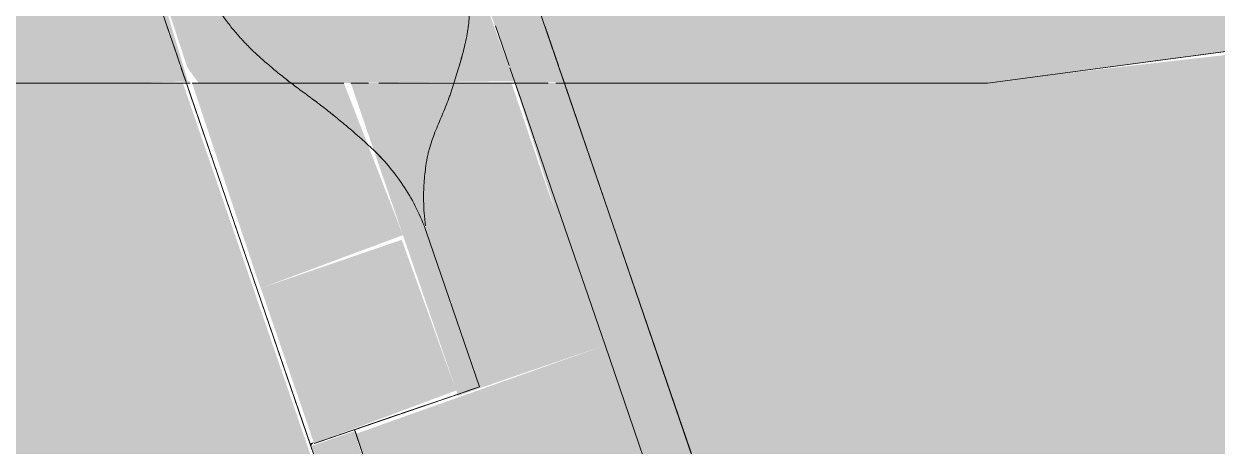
# Model space of a CAD drawing. Header units: millimetres. Extents: x 63432 to 177405, y -1987 to 27578.
# Drawn here: x 163028.22 to 163076.96, y 8811.97 to 8829.22 of the extents above; entities that cross this region are included whole.
import ezdxf

# ---------------------------------------------------------------- set-up
doc = ezdxf.new("R2010")
doc.units = ezdxf.units.MM
doc.layers.add('A-WALL-PATT', color=7, linetype='Continuous', lineweight=9)
for name, color, linetype, lineweight, true_color in [('I-FURN-16', 7, 'Continuous', 9, 0xd1b79e), ('I-FURN-19', 7, 'Continuous', 9, 0x242424), ('I-FURN-20', 7, 'Continuous', 9, 0x3a3a3a), ('I-FURN-21', 7, 'Continuous', 9, 0x666666), ('I-FURN-24', 7, 'Continuous', 9, 0x1e1e1e), ('I-FURN-26', 7, 'Continuous', 9, 0x2d2d2d), ('I-FURN-28', 7, 'Continuous', 9, 0x1a1a1a), ('I-FURN-30', 7, 'Continuous', 9, 0x4c4c4c), ('I-FURN-35', 7, 'Continuous', 9, 0x171717), ('I-FURN-39', 7, 'Continuous', 9, 0x151515), ('I-FURN-6', 7, 'Continuous', 9, 0xc0c0c0), ('I-FURN-61', 7, 'Continuous', 9, 0xcabbac), ('I-FURN-62', 7, 'Continuous', 9, 0x8b8b8b)]:
    doc.layers.add(name, color=color, linetype=linetype, lineweight=lineweight, true_color=true_color)
doc.layers.add('I-FURN-17', color=7, linetype='Continuous', lineweight=9, true_color=0x111111, transparency=0.7)

# ---------------------------------------------------------------- blocks, each defined once
blk = doc.blocks.new('Chair - Tablet Arm - Chair - Tablet Arm-V78-Развертка 3_12-6')
at = {"layer": 'I-FURN-17'}
h = blk.add_hatch(color=256, dxfattribs=at)
h.paths.add_polyline_path([(-80976.841, 8450), (-80976.135, 8450), (-81105.323, 8826.8), (-81107.355, 8826.8), (-81105.677, 8821.55), (-81102.304, 8812.132), (-80978.144, 8450)])
h.paths.add_polyline_path([(-81115.982, 8832.447), (-81112.157, 8836.168), (-81112.035, 8837.109), (-81112.188, 8838.407), (-81113.123, 8839.5), (-81120.404, 8839.5), (-81121.068, 8837.606), (-81121.214, 8835.208), (-81120.579, 8832.787), (-81119.639, 8832.657), (-81116.909, 8832.501)])
h.paths.add_polyline_path([(-81127.458, 8852.2), (-81114.032, 8852.2), (-81175.226, 9030.683), (-81187.239, 9026.564), (-81127.516, 8852.37)])
for points in [[(-81088.041, 8826.8), (-81073.906, 8828.688), (-81062.392, 8832.879), (-81051.306, 8840.171), (-81042.056, 8850.072), (-81035.565, 8861.314), (-81031.759, 8874.026), (-81044.299, 8876.122), (-81047.226, 8866.344), (-81052.386, 8857.406), (-81060.309, 8849.347), (-81068.092, 8844.228), (-81077.79, 8840.698), (-81080.3, 8840.251), (-81080.3, 8839.5), (-81088.041, 8839.309), (-81088.041, 8827.253)], [(-81107.213, 8826.8), (-81105.335, 8826.833), (-81109.678, 8839.5), (-81111.698, 8839.266), (-81110.691, 8836.486), (-81107.355, 8826.8)], [(-81109.669, 8814.034), (-81103.662, 8816.093), (-81106.007, 8822.442), (-81111.863, 8820.434), (-81109.687, 8814.088)], [(-81115.543, 8812.08), (-81109.741, 8814.246), (-81111.965, 8820.399), (-81117.719, 8818.426), (-81115.561, 8812.132)], [(-80989.561, 8450), (-80978.144, 8450), (-81103.662, 8816.093), (-81113.838, 8812.478), (-80999.657, 8479.447)], [(-81115.676, 8811.974), (-81115.561, 8812.132), (-81115.709, 8812.08)], [(-80989.561, 8450), (-81113.913, 8812.579), (-81115.676, 8811.974), (-80991.547, 8450), (-80990.847, 8450)]]:
    blk.add_hatch(color=256, dxfattribs=at).paths.add_polyline_path(points)
h = blk.add_hatch(color=256, dxfattribs=at)
h.paths.add_polyline_path([(-81122.981, 8826.8), (-81120.695, 8826.863), (-81124.356, 8839.031), (-81124.496, 8839.5), (-81315.015, 8839.231), (-81316.609, 8834.517), (-81319.241, 8826.8), (-81157.593, 8826.8)])
h.paths.add_polyline_path([(-81105.323, 8826.8), (-81088.041, 8826.8), (-81088.041, 8839.5), (-81109.598, 8839.269), (-81105.335, 8826.833)])
h = blk.add_hatch(color=256, dxfattribs=at)
h.paths.add_polyline_path([(-81114.046, 8826.8), (-81107.378, 8826.874), (-81109.433, 8832.533), (-81111.727, 8837.81), (-81111.759, 8836.12), (-81112.53, 8835.166), (-81114.608, 8833.117), (-81115.982, 8832.447), (-81114.063, 8826.85)])
h.paths.add_polyline_path([(-81113.529, 8834.015), (-81113.076, 8834.563), (-81113.526, 8834.02)])
h.paths.add_polyline_path([(-81112.401, 8835.584), (-81111.824, 8836.319), (-81112.096, 8836.264), (-81112.296, 8835.836)])
h = blk.add_hatch(color=256, dxfattribs=at)
h.paths.add_polyline_path([(-81111.863, 8820.434), (-81106.007, 8822.442), (-81107.484, 8826.8), (-81114.046, 8826.8), (-81111.916, 8820.588)])
h.paths.add_polyline_path([(-81112.058, 8836.405), (-81111.988, 8837.259), (-81112.05, 8836.672)])
h = blk.add_hatch(color=256, dxfattribs=at)
h.paths.add_polyline_path([(-81120.675, 8826.8), (-81120.623, 8826.862), (-81120.695, 8826.863)])
h.paths.add_polyline_path([(-81118.476, 8832.182), (-81117.391, 8832.525), (-81119.639, 8832.451), (-81118.515, 8832.186)])
h.paths.add_polyline_path([(-81122.517, 8832.737), (-81123.517, 8835.263), (-81122.53, 8832.768)])
h.paths.add_polyline_path([(-81122.064, 8833.628), (-81122.919, 8834.862), (-81122.828, 8834.304), (-81122.08, 8833.642)])
h = blk.add_hatch(color=256, dxfattribs=at)
h.paths.add_polyline_path([(-81114.046, 8826.8), (-81115.982, 8832.447), (-81118.792, 8832.149), (-81120.623, 8832.3), (-81121.008, 8832.607), (-81121.893, 8833.045), (-81122.831, 8833.851), (-81120.719, 8827.429), (-81120.26, 8826.8), (-81114.329, 8826.8)])
h.paths.add_polyline_path([(-81120.78, 8832.722), (-81121.074, 8832.916), (-81121.789, 8833.001), (-81121.454, 8832.761), (-81120.991, 8832.735)])
h = blk.add_hatch(color=256, dxfattribs=at)
h.paths.add_polyline_path([(-81117.719, 8818.426), (-81111.916, 8820.588), (-81114.329, 8826.8), (-81120.528, 8826.8), (-81117.866, 8818.824)])
h.paths.add_polyline_path([(-81120.807, 8832.803), (-81121.074, 8832.963), (-81120.991, 8832.881)])
at = {"layer": 'I-FURN-19'}
for p, q in [((-81121.115, 8827.838), (-81121.547, 8829.099)), ((-81105.567, 8827.511), (-81106.126, 8829.141)), ((-81120.78, 8826.863), (-81120.966, 8827.404)), ((-81105.335, 8826.833), (-81105.535, 8827.416)), ((-81108.788, 8814.396), (-81110.964, 8820.742)), ((-81109.687, 8814.088), (-81111.982, 8813.301)), ((-81108.788, 8814.396), (-81109.687, 8814.088)), ((-81112.294, 8813.194), (-81113.966, 8812.621)), ((-81112.004, 8813.294), (-81112.294, 8813.194))]:
    blk.add_line(p, q, dxfattribs=at)
for points in [[(-81115.023, 8825.7), (-81115.184, 8825.827), (-81115.507, 8826.074), (-81115.99, 8826.428), (-81116.304, 8826.66), (-81116.457, 8826.778)], [(-81111.846, 8822.529), (-81112.204, 8823.082), (-81112.627, 8823.592), (-81113.107, 8824.062)], [(-81110.964, 8820.742), (-81111.193, 8821.381), (-81111.487, 8821.976), (-81111.846, 8822.529)]]:
    blk.add_open_spline(points, degree=3, dxfattribs=at)
blk.add_open_spline([(-81113.107, 8824.062), (-81113.421, 8824.355), (-81113.898, 8824.779), (-81114.541, 8825.314), (-81114.862, 8825.574), (-81115.023, 8825.7)], degree=3, knots=[-1, -1, -1, -1, -0.9, -0.85, -0.8, -0.8, -0.8, -0.8], dxfattribs=at)
at = {"layer": 'I-FURN-20'}
for p, q in [((-81121.547, 8829.099), (-81121.115, 8827.838)), ((-81088.041, 8826.8), (-81073.984, 8828.66)), ((-81120.966, 8827.404), (-81120.78, 8826.863)), ((-81319.272, 8826.8), (-81120.675, 8826.8)), ((-81105.323, 8826.8), (-81088.041, 8826.8)), ((-81114.002, 8812.609), (-81115.337, 8812.151)), ((-81115.344, 8812.148), (-81115.543, 8812.08)), ((-81113.873, 8812.579), (-80983.707, 8432.928))]:
    blk.add_line(p, q, dxfattribs=at)
at = {"layer": 'I-FURN-21'}
for p, q in [((-80971.752, 8437.217), (-81105.335, 8826.833)), ((-81115.676, 8811.974), (-80985.717, 8432.928))]:
    blk.add_line(p, q, dxfattribs=at)
at = {"layer": 'I-FURN-24'}
for p, q in [((-81107.213, 8826.8), (-81105.988, 8826.8)), ((-81105.677, 8826.8), (-81105.323, 8826.8)), ((-81112.07, 8813.271), (-81108.788, 8814.396)), ((-81113.896, 8812.645), (-81112.094, 8813.263))]:
    blk.add_line(p, q, dxfattribs=at)
at = {"layer": 'I-FURN-26'}
for p, q in [((-81088.041, 8826.8), (-81073.984, 8828.66)), ((-81319.272, 8826.8), (-81120.675, 8826.8)), ((-81105.323, 8826.8), (-81088.041, 8826.8)), ((-80973.762, 8437.217), (-81103.662, 8816.093)), ((-81115.337, 8812.151), (-81114.002, 8812.609)), ((-81115.543, 8812.08), (-81115.344, 8812.148))]:
    blk.add_line(p, q, dxfattribs=at)
blk.add_open_spline([(-81109.81, 8826.881), (-81109.829, 8826.822), (-81109.866, 8826.705), (-81109.902, 8826.588), (-81109.92, 8826.53)], degree=3, dxfattribs=at)
blk.add_open_spline([(-81109.978, 8826.354), (-81109.997, 8826.296), (-81110.06, 8826.121), (-81110.173, 8825.831), (-81110.318, 8825.484), (-81110.515, 8825.022), (-81110.702, 8824.556), (-81110.832, 8824.142), (-81110.892, 8823.903), (-81110.93, 8823.723), (-81110.961, 8823.541), (-81110.998, 8823.298), (-81111.049, 8822.871), (-81111.083, 8822.254), (-81111.062, 8821.576), (-81111.018, 8821.144), (-81110.995, 8820.963)], degree=3, knots=[-0.2152778, -0.2152778, -0.2152778, -0.2152778, -0.2083333, -0.1944444, -0.1805556, -0.1666667, -0.1388889, -0.125, -0.1180556, -0.1111111, -0.1041667, -0.0972222, -0.0833333, -0.0555556, -0.0277778, -0.0080259, -0.0080259, -0.0080259, -0.0080259], dxfattribs=at)
at = {"layer": 'I-FURN-28'}
for p, q in [((-81107.213, 8826.8), (-81105.988, 8826.8)), ((-81105.677, 8826.8), (-81105.323, 8826.8)), ((-81110.964, 8820.742), (-81108.788, 8814.396)), ((-81108.788, 8814.396), (-81112.07, 8813.271)), ((-81111.982, 8813.301), (-81109.687, 8814.088)), ((-81109.687, 8814.088), (-81109.237, 8814.242)), ((-81109.236, 8814.243), (-81108.788, 8814.396)), ((-81113.966, 8812.621), (-81112.004, 8813.294)), ((-81112.094, 8813.263), (-81113.896, 8812.645))]:
    blk.add_line(p, q, dxfattribs=at)
at = {"layer": 'I-FURN-30'}
blk.add_line((-81103.662, 8816.093), (-81105.856, 8822.493), dxfattribs=at)
at = {"layer": 'I-FURN-30', "flags": 128}
blk.add_lwpolyline([(-81107.346, 8826.837), (-81107.107, 8826.14), (-81105.856, 8822.493)], dxfattribs=at)
at = {"layer": 'I-FURN-35'}
for p, q in [((-81108.134, 8829.136), (-81107.58, 8827.521)), ((-81107.543, 8827.414), (-81107.346, 8826.837)), ((-81120.504, 8826.8), (-81120.052, 8826.8)), ((-81119.824, 8826.8), (-81116.603, 8826.8)), ((-81116.471, 8826.8), (-81115.405, 8826.8)), ((-81115.39, 8826.8), (-81114.329, 8826.8)), ((-81114.039, 8826.8), (-81113.315, 8826.8)), ((-81112.691, 8826.8), (-81108.579, 8826.8)), ((-81108.355, 8826.8), (-81107.459, 8826.8))]:
    blk.add_line(p, q, dxfattribs=at)
blk.add_open_spline([(-81109.263, 8828.985), (-81109.281, 8828.867), (-81109.342, 8828.515), (-81109.428, 8828.164), (-81109.492, 8827.931)], degree=3, knots=[-0.31944444, -0.31944444, -0.31944444, -0.31944444, -0.30555556, -0.27777778, -0.27777778, -0.27777778, -0.27777778], dxfattribs=at)
for points in [[(-81109.492, 8827.931), (-81109.529, 8827.797), (-81109.568, 8827.663), (-81109.608, 8827.528)], [(-81109.7, 8827.231), (-81109.736, 8827.115), (-81109.773, 8826.998), (-81109.81, 8826.881)]]:
    blk.add_open_spline(points, degree=3, dxfattribs=at)
at = {"layer": 'I-FURN-39'}
for p, q in [((-81120.504, 8826.8), (-81120.052, 8826.8)), ((-81119.824, 8826.8), (-81116.603, 8826.8)), ((-81116.471, 8826.8), (-81115.405, 8826.8)), ((-81115.39, 8826.8), (-81114.329, 8826.8)), ((-81114.039, 8826.8), (-81113.315, 8826.8)), ((-81112.691, 8826.8), (-81108.579, 8826.8)), ((-81108.355, 8826.8), (-81107.459, 8826.8))]:
    blk.add_line(p, q, dxfattribs=at)
for points in [[(-81117.757, 8827.852), (-81117.891, 8827.972), (-81118.153, 8828.216), (-81118.519, 8828.598), (-81118.746, 8828.863), (-81118.856, 8828.996)], [(-81116.909, 8827.133), (-81116.983, 8827.193), (-81117.056, 8827.253), (-81117.128, 8827.313)], [(-81116.457, 8826.778), (-81116.611, 8826.895), (-81116.762, 8827.013), (-81116.909, 8827.133)]]:
    blk.add_open_spline(points, degree=3, dxfattribs=at)
at = {"layer": 'I-FURN-6'}
for q in [(-81115.694, 8812.028), (-81115.676, 8811.974)]:
    blk.add_line((-81117.87, 8818.374), q, dxfattribs=at)
at = {"layer": 'I-FURN-6', "flags": 128}
for points in [[(-81120.759, 8826.8), (-81119.12, 8822.021), (-81117.87, 8818.374)], [(-81117.87, 8818.374), (-81120.589, 8826.304), (-81120.759, 8826.8)]]:
    blk.add_lwpolyline(points, dxfattribs=at)
blk = doc.blocks.new('Chair - Tablet Arm - Chair - Tablet Arm-V81-Развертка 3_12-6')
at = {"layer": 'I-FURN-19'}
for p, q in [((-81108.134, 8829.136), (-81107.58, 8827.521)), ((-81107.543, 8827.414), (-81107.346, 8826.837)), ((-81120.504, 8826.8), (-81120.052, 8826.8)), ((-81119.824, 8826.8), (-81116.603, 8826.8)), ((-81116.471, 8826.8), (-81115.405, 8826.8)), ((-81115.39, 8826.8), (-81114.329, 8826.8)), ((-81114.039, 8826.8), (-81113.315, 8826.8)), ((-81112.691, 8826.8), (-81108.579, 8826.8)), ((-81108.355, 8826.8), (-81107.459, 8826.8))]:
    blk.add_line(p, q, dxfattribs=at)
at = {"layer": 'I-FURN-20'}
for p, q in [((-81121.115, 8827.838), (-81121.547, 8829.099)), ((-81120.78, 8826.863), (-81120.966, 8827.404)), ((-81107.213, 8826.8), (-81105.988, 8826.8)), ((-81105.677, 8826.8), (-81105.323, 8826.8)), ((-81112.07, 8813.271), (-81108.788, 8814.396)), ((-81113.896, 8812.645), (-81112.094, 8813.263))]:
    blk.add_line(p, q, dxfattribs=at)
at = {"layer": 'I-FURN-21'}
for p, q in [((-81121.547, 8829.099), (-81121.115, 8827.838)), ((-81088.041, 8826.8), (-81073.984, 8828.66)), ((-81120.966, 8827.404), (-81120.78, 8826.863)), ((-81319.272, 8826.8), (-81120.675, 8826.8)), ((-81105.323, 8826.8), (-81088.041, 8826.8)), ((-81103.662, 8816.093), (-81105.856, 8822.493)), ((-81114.002, 8812.609), (-81114.384, 8812.478)), ((-81115.344, 8812.148), (-81115.543, 8812.08)), ((-81114.384, 8812.478), (-81115.337, 8812.151)), ((-81113.873, 8812.579), (-80983.707, 8432.928))]:
    blk.add_line(p, q, dxfattribs=at)
at = {"layer": 'I-FURN-21', "flags": 128}
blk.add_lwpolyline([(-81107.346, 8826.837), (-81107.107, 8826.14), (-81105.856, 8822.493)], dxfattribs=at)
at = {"layer": 'I-FURN-26'}
for p, q in [((-81120.504, 8826.8), (-81120.052, 8826.8)), ((-81119.824, 8826.8), (-81116.603, 8826.8)), ((-81116.471, 8826.8), (-81115.405, 8826.8)), ((-81115.39, 8826.8), (-81114.329, 8826.8)), ((-81114.039, 8826.8), (-81113.315, 8826.8)), ((-81112.691, 8826.8), (-81108.579, 8826.8)), ((-81108.355, 8826.8), (-81107.459, 8826.8)), ((-81107.213, 8826.8), (-81105.988, 8826.8)), ((-81105.677, 8826.8), (-81105.323, 8826.8)), ((-81110.964, 8820.742), (-81108.788, 8814.396)), ((-81108.788, 8814.396), (-81112.07, 8813.271)), ((-81111.982, 8813.301), (-81109.687, 8814.088)), ((-81109.687, 8814.088), (-81109.237, 8814.242)), ((-81109.236, 8814.243), (-81108.788, 8814.396)), ((-81113.966, 8812.621), (-81112.294, 8813.194)), ((-81112.094, 8813.263), (-81113.896, 8812.645)), ((-81112.294, 8813.194), (-81112.004, 8813.294))]:
    blk.add_line(p, q, dxfattribs=at)
for points in [[(-81117.757, 8827.852), (-81117.891, 8827.972), (-81118.153, 8828.216), (-81118.519, 8828.598), (-81118.746, 8828.863), (-81118.856, 8828.996)], [(-81109.492, 8827.931), (-81109.529, 8827.797), (-81109.568, 8827.663), (-81109.608, 8827.528)], [(-81109.7, 8827.231), (-81109.736, 8827.115), (-81109.773, 8826.998), (-81109.81, 8826.881)]]:
    blk.add_open_spline(points, degree=3, dxfattribs=at)
for points, knots in [([(-81109.263, 8828.985), (-81109.281, 8828.867), (-81109.342, 8828.515), (-81109.428, 8828.164), (-81109.492, 8827.931)], [-0.31944444, -0.31944444, -0.31944444, -0.31944444, -0.30555556, -0.27777778, -0.27777778, -0.27777778, -0.27777778]), ([(-81116.457, 8826.778), (-81116.611, 8826.895), (-81116.837, 8827.073), (-81117.056, 8827.253), (-81117.128, 8827.313)], [-0.65, -0.65, -0.65, -0.65, -0.6, -0.575, -0.575, -0.575, -0.575])]:
    blk.add_open_spline(points, degree=3, knots=knots, dxfattribs=at)
at = {"layer": 'I-FURN-30'}
for p, q in [((-81105.567, 8827.511), (-81106.126, 8829.141)), ((-81088.041, 8826.8), (-81073.984, 8828.66)), ((-81105.335, 8826.833), (-81105.535, 8827.416)), ((-81319.272, 8826.8), (-81120.675, 8826.8)), ((-81105.323, 8826.8), (-81088.041, 8826.8)), ((-81108.788, 8814.396), (-81110.964, 8820.742)), ((-80973.762, 8437.217), (-81103.662, 8816.093)), ((-81109.687, 8814.088), (-81111.982, 8813.301)), ((-81108.788, 8814.396), (-81109.687, 8814.088)), ((-81112.004, 8813.294), (-81113.966, 8812.621)), ((-81115.337, 8812.151), (-81114.002, 8812.609)), ((-81115.543, 8812.08), (-81115.344, 8812.148))]:
    blk.add_line(p, q, dxfattribs=at)
for points, knots in [([(-81113.107, 8824.062), (-81113.421, 8824.355), (-81113.898, 8824.779), (-81114.541, 8825.314), (-81115.023, 8825.703), (-81115.507, 8826.074), (-81115.99, 8826.428), (-81116.304, 8826.66), (-81116.457, 8826.778)], [-1, -1, -1, -1, -0.9, -0.85, -0.8, -0.75, -0.7, -0.65, -0.65, -0.65, -0.65]), ([(-81109.978, 8826.354), (-81109.997, 8826.296), (-81110.06, 8826.121), (-81110.173, 8825.831), (-81110.318, 8825.484), (-81110.515, 8825.022), (-81110.702, 8824.556), (-81110.832, 8824.142), (-81110.892, 8823.903), (-81110.93, 8823.723), (-81110.961, 8823.541), (-81110.998, 8823.298), (-81111.049, 8822.871), (-81111.083, 8822.254), (-81111.062, 8821.576), (-81111.018, 8821.144), (-81110.995, 8820.963)], [-0.2152778, -0.2152778, -0.2152778, -0.2152778, -0.2083333, -0.1944444, -0.1805556, -0.1666667, -0.1388889, -0.125, -0.1180556, -0.1111111, -0.1041667, -0.0972222, -0.0833333, -0.0555556, -0.0277778, -0.0080259, -0.0080259, -0.0080259, -0.0080259])]:
    blk.add_open_spline(points, degree=3, knots=knots, dxfattribs=at)
for points in [[(-81109.81, 8826.881), (-81109.829, 8826.822), (-81109.866, 8826.705), (-81109.902, 8826.588), (-81109.92, 8826.53)], [(-81110.964, 8820.742), (-81111.193, 8821.381), (-81111.781, 8822.571), (-81112.627, 8823.592), (-81113.107, 8824.062)]]:
    blk.add_open_spline(points, degree=3, dxfattribs=at)
at = {"layer": 'I-FURN-6'}
for q in [(-81115.694, 8812.028), (-81115.676, 8811.974)]:
    blk.add_line((-81117.87, 8818.374), q, dxfattribs=at)
at = {"layer": 'I-FURN-6', "flags": 128}
for points in [[(-81120.759, 8826.8), (-81119.12, 8822.021), (-81117.87, 8818.374)], [(-81117.87, 8818.374), (-81120.589, 8826.304), (-81120.759, 8826.8)]]:
    blk.add_lwpolyline(points, dxfattribs=at)
at = {"layer": 'I-FURN-62'}
for p, q in [((-80971.752, 8437.217), (-81105.335, 8826.833)), ((-81115.676, 8811.974), (-80985.717, 8432.928))]:
    blk.add_line(p, q, dxfattribs=at)
blk = doc.blocks.new('Chair - Tablet Arm - Chair - Tablet Arm-V88-Развертка 3_12-6')
at = {"layer": 'I-FURN-21'}
for p, q in [((-81121.115, 8827.838), (-81121.547, 8829.099)), ((-81120.78, 8826.863), (-81120.966, 8827.404)), ((-81120.528, 8826.8), (-81115.405, 8826.8)), ((-81115.39, 8826.8), (-81114.329, 8826.8)), ((-81114.039, 8826.8), (-81113.315, 8826.8)), ((-81112.897, 8826.8), (-81105.988, 8826.8)), ((-81105.677, 8826.8), (-81105.323, 8826.8)), ((-81110.964, 8820.742), (-81108.788, 8814.396)), ((-81113.966, 8812.621), (-81109.687, 8814.088)), ((-81108.788, 8814.396), (-81113.896, 8812.645)), ((-81109.687, 8814.088), (-81109.237, 8814.242)), ((-81109.236, 8814.243), (-81108.788, 8814.396))]:
    blk.add_line(p, q, dxfattribs=at)
at = {"layer": 'I-FURN-30'}
for p, q in [((-81108.134, 8829.136), (-81107.58, 8827.521)), ((-81107.543, 8827.414), (-81107.346, 8826.837))]:
    blk.add_line(p, q, dxfattribs=at)
at = {"layer": 'I-FURN-6'}
for p, q in [((-80971.694, 8437.047), (-81175.226, 9030.683)), ((-81319.272, 8826.8), (-81120.599, 8826.8)), ((-81105.323, 8826.8), (-81088.041, 8826.8)), ((-81108.788, 8814.396), (-81110.964, 8820.742)), ((-81117.87, 8818.374), (-81115.694, 8812.028)), ((-81117.87, 8818.374), (-81115.676, 8811.974)), ((-81109.687, 8814.088), (-81115.543, 8812.08)), ((-81108.788, 8814.396), (-81109.687, 8814.088)), ((-81113.896, 8812.645), (-80983.707, 8432.928)), ((-81115.676, 8811.974), (-80985.717, 8432.928))]:
    blk.add_line(p, q, dxfattribs=at)
at = {"layer": 'I-FURN-6', "flags": 128}
for points in [[(-81088.041, 8826.8), (-81073.179, 8828.766), (-81059.339, 8834.53), (-81047.474, 8843.695), (-81038.402, 8855.629), (-81032.744, 8869.513), (-81031.759, 8874.026)], [(-81124.048, 8836.395), (-81123.418, 8834.556), (-81121.655, 8829.415), (-81119.12, 8822.021), (-81117.87, 8818.374)], [(-81117.87, 8818.374), (-81120.589, 8826.304), (-81120.759, 8826.8)]]:
    blk.add_lwpolyline(points, dxfattribs=at)
at = {"layer": 'I-FURN-6'}
blk.add_open_spline([(-81113.107, 8824.062), (-81113.421, 8824.355), (-81113.898, 8824.779), (-81114.541, 8825.314), (-81115.023, 8825.703), (-81115.507, 8826.074), (-81115.99, 8826.428), (-81116.461, 8826.777), (-81116.837, 8827.073), (-81117.129, 8827.313), (-81117.415, 8827.551), (-81117.761, 8827.85), (-81118.153, 8828.216), (-81118.519, 8828.598), (-81118.86, 8828.995), (-81119.283, 8829.537), (-81119.935, 8830.535), (-81120.353, 8831.477), (-81120.579, 8832.137)], degree=3, knots=[-1, -1, -1, -1, -0.9, -0.85, -0.8, -0.75, -0.7, -0.65, -0.6, -0.575, -0.55, -0.5, -0.45, -0.4, -0.35, -0.3, -0.2, 0, 0, 0, 0], dxfattribs=at)
blk.add_open_spline([(-81110.964, 8820.742), (-81111.193, 8821.381), (-81111.781, 8822.571), (-81112.627, 8823.592), (-81113.107, 8824.062)], degree=3, dxfattribs=at)
at = {"layer": 'I-FURN-62'}
for p, q in [((-81088.041, 8826.8), (-81073.984, 8828.66)), ((-81319.272, 8826.8), (-81120.599, 8826.8)), ((-81120.528, 8826.8), (-81115.405, 8826.8)), ((-81115.39, 8826.8), (-81114.329, 8826.8)), ((-81114.039, 8826.8), (-81113.315, 8826.8)), ((-81112.897, 8826.8), (-81105.988, 8826.8)), ((-81105.677, 8826.8), (-81105.323, 8826.8)), ((-81105.323, 8826.8), (-81088.041, 8826.8)), ((-81103.662, 8816.093), (-81105.856, 8822.493)), ((-80973.703, 8437.047), (-81103.662, 8816.093)), ((-81113.896, 8812.645), (-81108.788, 8814.396)), ((-81115.543, 8812.08), (-81113.966, 8812.621))]:
    blk.add_line(p, q, dxfattribs=at)
at = {"layer": 'I-FURN-62', "flags": 128}
blk.add_lwpolyline([(-81107.346, 8826.837), (-81107.107, 8826.14), (-81105.856, 8822.493)], dxfattribs=at)
at = {"layer": 'I-FURN-62'}
blk.add_open_spline([(-81111.611, 8837.733), (-81111.339, 8837.323), (-81110.832, 8836.477), (-81110.302, 8835.347), (-81109.946, 8834.419), (-81109.623, 8833.463), (-81109.375, 8832.497), (-81109.235, 8831.532), (-81109.179, 8830.795), (-81109.173, 8830.183), (-81109.193, 8829.699), (-81109.218, 8829.34), (-81109.26, 8828.985), (-81109.342, 8828.515), (-81109.485, 8827.931), (-81109.662, 8827.348), (-81109.792, 8826.939), (-81109.866, 8826.705), (-81109.92, 8826.53), (-81109.977, 8826.354), (-81110.06, 8826.121), (-81110.173, 8825.831), (-81110.318, 8825.484), (-81110.515, 8825.022), (-81110.702, 8824.556), (-81110.832, 8824.142), (-81110.892, 8823.903), (-81110.93, 8823.723), (-81110.961, 8823.541), (-81110.998, 8823.298), (-81111.049, 8822.871), (-81111.083, 8822.254), (-81111.062, 8821.576), (-81111.018, 8821.144), (-81110.995, 8820.963)], degree=3, knots=[-0.6666667, -0.6666667, -0.6666667, -0.6666667, -0.6111111, -0.5555556, -0.5277778, -0.5, -0.4444444, -0.4166667, -0.3888889, -0.3611111, -0.3472222, -0.3333333, -0.3194444, -0.3055556, -0.2777778, -0.25, -0.2361111, -0.2291667, -0.2222222, -0.2152778, -0.2083333, -0.1944444, -0.1805556, -0.1666667, -0.1388889, -0.125, -0.1180556, -0.1111111, -0.1041667, -0.0972222, -0.0833333, -0.0555556, -0.0277778, -0.0080259, -0.0080259, -0.0080259, -0.0080259], dxfattribs=at)

msp = doc.modelspace()

# ---------------------------------------------------------------- hatches: boundary and pattern name
at = {"layer": 'A-WALL-PATT'}
h = msp.add_hatch(color=256, dxfattribs=at)
h.paths.add_polyline_path([(160606.618, 8450), (161691.753, 8450), (161825.295, 8839.5), (161732.418, 8839.5), (161732.418, 8852.2), (161829.65, 8852.2), (161893.845, 9039.435), (161693.893, 9039.435), (161693.893, 9052.135), (161950.358, 9052.135), (161960.047, 9050.621), (161968.812, 9046.221), (161975.816, 9039.357), (161980.941, 9029.081), (162041.586, 8852.2), (162075.318, 8852.2), (162075.318, 8840.405), (162077.828, 8840.698), (162088.487, 8844.86), (162096.149, 8849.899), (162103.516, 8857.899), (162108.392, 8866.344), (162111.352, 8876.231), (162126.456, 8961.891), (162120.202, 8962.994), (162158.249, 9178.767), (162164.452, 9177.381), (162151.27, 9102.622), (162163.777, 9100.416), (162123.239, 8871.957), (162120.053, 8861.314), (162113.418, 8849.822), (162103.511, 8839.644), (162093.226, 8832.879), (162080.757, 8828.34), (162067.577, 8826.8), (162050.294, 8826.8), (162179.653, 8450), (162691.753, 8450), (162825.295, 8839.5), (162732.418, 8839.5), (162732.418, 8852.2), (162829.65, 8852.2), (162893.845, 9039.435), (162693.893, 9039.435), (162693.893, 9052.135), (162950.358, 9052.135), (162960.047, 9050.621), (162968.812, 9046.221), (162975.816, 9039.357), (162980.941, 9029.081), (163041.586, 8852.2), (163075.318, 8852.2), (163075.318, 8840.405), (163077.828, 8840.698), (163088.487, 8844.86), (163096.149, 8849.899), (163103.516, 8857.899), (163108.392, 8866.344), (163111.352, 8876.231), (163126.456, 8961.891), (163120.202, 8962.994), (163158.249, 9178.767), (163164.452, 9177.381), (163151.27, 9102.622), (163163.777, 9100.416), (163123.239, 8871.957), (163120.053, 8861.314), (163113.418, 8849.822), (163103.516, 8839.647), (163093.226, 8832.879), (163080.757, 8828.34), (163067.246, 8826.8), (163050.294, 8826.8), (163179.653, 8450), (163691.753, 8450), (163825.295, 8839.5), (163732.418, 8839.5), (163732.418, 8852.2), (163829.65, 8852.2), (163893.845, 9039.435), (163693.893, 9039.435), (163693.893, 9052.135), (163950.358, 9052.135), (163960.047, 9050.621), (163968.812, 9046.221), (163975.816, 9039.357), (163980.941, 9029.081), (164041.586, 8852.2), (164075.318, 8852.2), (164075.318, 8840.405), (164077.828, 8840.698), (164088.487, 8844.86), (164096.149, 8849.899), (164103.516, 8857.899), (164108.392, 8866.344), (164111.352, 8876.231), (164126.456, 8961.891), (164120.202, 8962.994), (164158.249, 9178.767), (164164.452, 9177.381), (164151.27, 9102.622), (164163.777, 9100.416), (164123.239, 8871.957), (164120.053, 8861.314), (164113.418, 8849.822), (164103.511, 8839.644), (164093.226, 8832.879), (164080.757, 8828.34), (164067.577, 8826.8), (164050.294, 8826.8), (164179.653, 8450), (164234.618, 8450), (164234.618, 13150), (160606.618, 13150), (160606.618, 9070.657)])
h.paths.add_polyline_path([(161707.188, 8450), (162164.048, 8450), (162034.715, 8826.8), (161836.273, 8826.538), (161831.646, 8813.228), (161830.857, 8810.703), (161717.284, 8479.447)])
h.paths.add_polyline_path([(162928.803, 8450), (163164.048, 8450), (163034.715, 8826.8), (162836.273, 8826.538), (162831.646, 8813.228), (162830.857, 8810.703), (162707.188, 8450), (162859.581, 8450)])
h.paths.add_polyline_path([(164164.048, 8450), (164034.715, 8826.8), (163836.273, 8826.538), (163831.646, 8813.228), (163830.857, 8810.703), (163707.188, 8450), (164140.184, 8450)])
h.paths.add_polyline_path([(161959.698, 8852.2), (162028.16, 8852.2), (161968.226, 9026.768), (161961.431, 9035.887), (161950.358, 9039.435), (161907.27, 9039.435), (161843.075, 8852.2), (161925.089, 8852.2)])
h.paths.add_polyline_path([(163999.118, 8852.2), (164028.16, 8852.2), (163968.226, 9026.768), (163961.431, 9035.887), (163950.358, 9039.435), (163907.27, 9039.435), (163843.075, 8852.2), (163967.129, 8852.2)])
h.paths.add_polyline_path([(163019.772, 8852.2), (163028.16, 8852.2), (162968.226, 9026.768), (162961.431, 9035.887), (162950.358, 9039.435), (162907.27, 9039.435), (162843.075, 8852.2), (163013.984, 8852.2)])
h.paths.add_polyline_path([(162898.989, 9055.4), (162441.437, 9055.4), (162441.437, 9074.45), (163024.518, 9074.45), (163024.518, 9055.4), (162901.398, 9055.4)])
h.paths.add_polyline_path([(161717.421, 9055.4), (161441.437, 9055.4), (161441.437, 9074.45), (162024.518, 9074.45), (162024.518, 9055.4), (161752.033, 9055.4)])
h.paths.add_polyline_path([(164004.006, 9055.4), (163441.437, 9055.4), (163441.437, 9074.45), (164024.518, 9074.45), (164024.518, 9055.4), (164005.468, 9055.4)])

# ---------------------------------------------------------------- block references
at = {"layer": 'I-FURN-16'}
msp.add_blockref('Chair - Tablet Arm - Chair - Tablet Arm-V78-Развертка 3_12-6', (244155.618, 0), dxfattribs=at)
at = {"layer": 'I-FURN-6'}
msp.add_blockref('Chair - Tablet Arm - Chair - Tablet Arm-V88-Развертка 3_12-6', (244155.618, 0), dxfattribs=at)
at = {"layer": 'I-FURN-61'}
msp.add_blockref('Chair - Tablet Arm - Chair - Tablet Arm-V81-Развертка 3_12-6', (244155.618, 0), dxfattribs=at)

doc.saveas('drawing.dxf')
